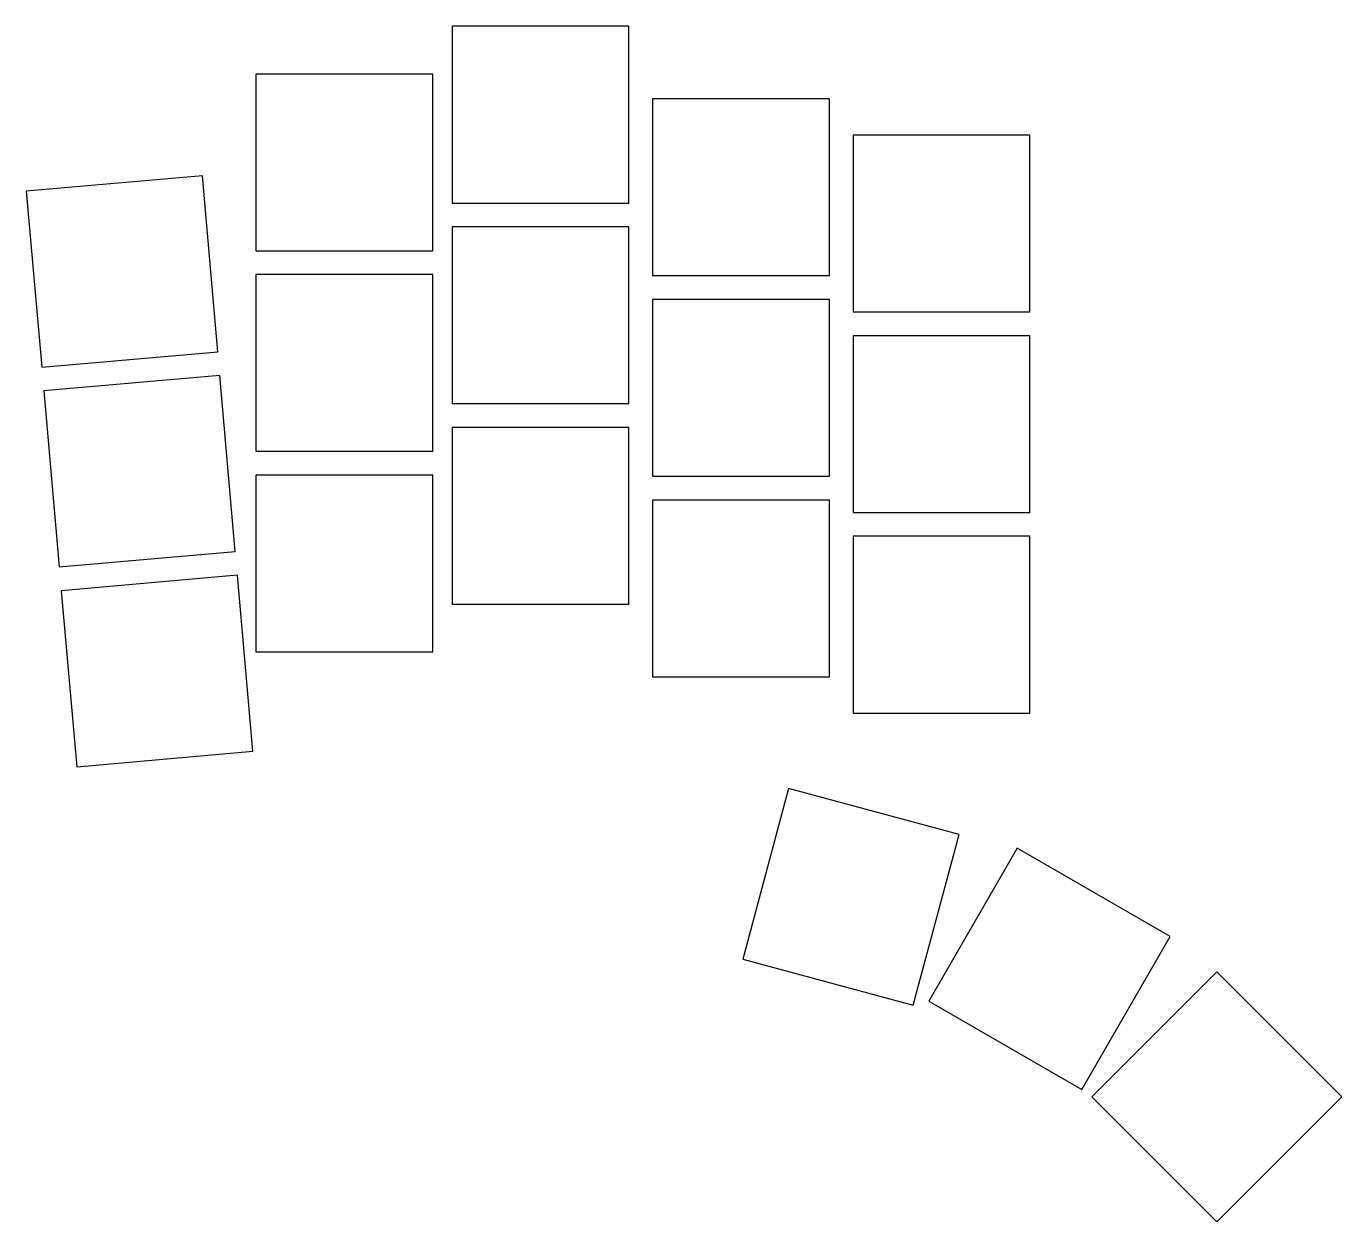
# Model space of a CAD drawing. Header units: millimetres. Extents: x 36 to 174, y -158 to -32.
import ezdxf

# ---------------------------------------------------------------- set-up
doc = ezdxf.new("R2010")
doc.units = ezdxf.units.MM

msp = doc.modelspace()

# ---------------------------------------------------------------- linework, layer by layer
for p, q in [((99.38, -32.5), (80.88, -32.5)), ((80.88, -32.5), (80.88, -51)), ((99.38, -51), (99.38, -32.5)), ((78.86, -37.5), (60.36, -37.5)), ((60.36, -37.5), (60.36, -56)), ((78.86, -56), (78.86, -37.5)), ((120.38, -40.1), (101.88, -40.1)), ((101.88, -40.1), (101.88, -58.6)), ((120.38, -58.6), (120.38, -40.1)), ((141.38, -43.9), (122.88, -43.9)), ((122.88, -43.9), (122.88, -62.4)), ((141.38, -62.4), (141.38, -43.9)), ((54.75, -48.14), (36.32, -49.75)), ((56.36, -66.57), (54.75, -48.14)), ((36.32, -49.75), (37.93, -68.18)), ((80.88, -51), (99.38, -51)), ((99.38, -53.5), (80.88, -53.5)), ((80.88, -53.5), (80.88, -72)), ((99.38, -72), (99.38, -53.5)), ((60.36, -56), (78.86, -56)), ((78.86, -58.5), (60.36, -58.5)), ((60.36, -58.5), (60.36, -77)), ((78.86, -77), (78.86, -58.5)), ((101.88, -58.6), (120.38, -58.6)), ((120.38, -61.1), (101.88, -61.1)), ((101.88, -61.1), (101.88, -79.6)), ((120.38, -79.6), (120.38, -61.1)), ((122.88, -62.4), (141.38, -62.4)), ((141.38, -64.9), (122.88, -64.9)), ((122.88, -64.9), (122.88, -83.4)), ((141.38, -83.4), (141.38, -64.9)), ((37.93, -68.18), (56.36, -66.57)), ((56.58, -69.06), (38.15, -70.67)), ((58.19, -87.49), (56.58, -69.06)), ((38.15, -70.67), (39.76, -89.1)), ((80.88, -72), (99.38, -72)), ((99.38, -74.5), (80.88, -74.5)), ((80.88, -74.5), (80.88, -93)), ((99.38, -93), (99.38, -74.5)), ((60.36, -77), (78.86, -77)), ((78.86, -79.5), (60.36, -79.5)), ((60.36, -79.5), (60.36, -98)), ((78.86, -98), (78.86, -79.5)), ((101.88, -79.6), (120.38, -79.6)), ((120.38, -82.1), (101.88, -82.1)), ((101.88, -82.1), (101.88, -100.6)), ((120.38, -100.6), (120.38, -82.1)), ((122.88, -83.4), (141.38, -83.4)), ((141.38, -85.9), (122.88, -85.9)), ((122.88, -85.9), (122.88, -104.4)), ((141.38, -104.4), (141.38, -85.9)), ((39.76, -89.1), (58.19, -87.49)), ((58.41, -89.98), (39.98, -91.59)), ((60.02, -108.41), (58.41, -89.98)), ((39.98, -91.59), (41.59, -110.02)), ((80.88, -93), (99.38, -93)), ((60.36, -98), (78.86, -98)), ((101.88, -100.6), (120.38, -100.6)), ((122.88, -104.4), (141.38, -104.4)), ((41.59, -110.02), (60.02, -108.41)), ((116.09, -112.32), (111.31, -130.19)), ((133.96, -117.11), (116.09, -112.32)), ((129.17, -134.98), (133.96, -117.11)), ((140.05, -118.55), (130.8, -134.57)), ((156.07, -127.8), (140.05, -118.55)), ((146.82, -143.82), (156.07, -127.8)), ((111.31, -130.19), (129.17, -134.98)), ((160.93, -131.5), (147.85, -144.58)), ((174.01, -144.58), (160.93, -131.5)), ((130.8, -134.57), (146.82, -143.82)), ((147.85, -144.58), (160.93, -157.66)), ((160.93, -157.66), (174.01, -144.58))]:
    msp.add_line(p, q)

doc.saveas('drawing.dxf')
